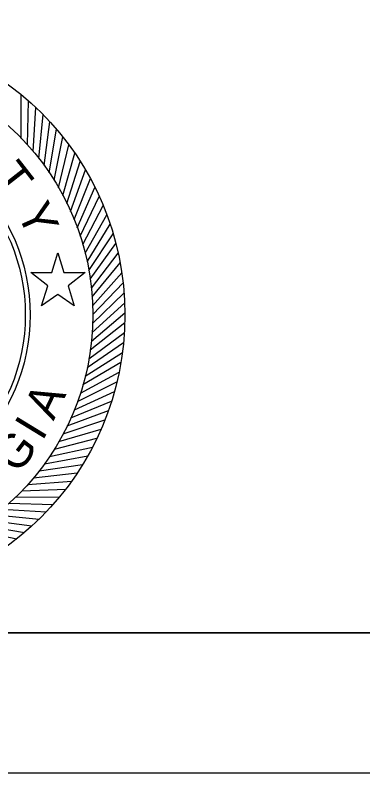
# Model space of a CAD drawing. Extents: x -0.03 to 1.42, y -0.24 to 1.05.
# Drawn here: x 0.7292 to 0.7809, y 0 to 0.1125 of the extents above; entities that cross this region are included whole.
import ezdxf

# ---------------------------------------------------------------- set-up
doc = ezdxf.new("R2010")
doc.units = 0
for name, color, linetype in [('SIGN_P_SM-Markings', 7, 'Continuous'), ('SIGN_P_SM-Pvmt-Marking-5-In-Skip-White-Line', 7, 'Continuous'), ('SIGN_P_SM-Pvmt-Marking-5-In-Skip-White-Text', 7, 'Continuous')]:
    doc.layers.add(name, color=color, linetype=linetype)

msp = doc.modelspace()

# ---------------------------------------------------------------- linework, layer by layer
at = {"layer": 'SIGN_P_SM-Markings'}
msp.add_line((0.73558, 0.07101), (0.73558, 0.07101), dxfattribs=at)
for points in [[(0.73015, 0.09419), (0.73011, 0.10073)], [(0.73105, 0.09323), (0.73124, 0.09976)], [(0.73191, 0.09224), (0.73233, 0.09876)], [(0.73274, 0.09122), (0.73274, 0.09122), (0.73338, 0.09772)], [(0.73353, 0.09017), (0.7344, 0.09665)], [(0.73429, 0.08909), (0.73539, 0.09554)], [(0.73501, 0.08799), (0.73633, 0.09439)], [(0.73569, 0.08686), (0.73569, 0.08686), (0.73723, 0.09322)], [(0.73633, 0.08572), (0.73809, 0.09201)], [(0.73692, 0.08454), (0.73891, 0.09077)], [(0.73748, 0.08335), (0.73748, 0.08335), (0.73968, 0.08951)], [(0.738, 0.08214), (0.74041, 0.08822)], [(0.73847, 0.08092), (0.74109, 0.0869)], [(0.7389, 0.07967), (0.74173, 0.08556)], [(0.73929, 0.07841), (0.74232, 0.0842)], [(0.73963, 0.07714), (0.74286, 0.08282)], [(0.73993, 0.07586), (0.74335, 0.08143)], [(0.74018, 0.07457), (0.7438, 0.08001)], [(0.74039, 0.07327), (0.74419, 0.07858)], [(0.73558, 0.07101), (0.73317, 0.06931), (0.73407, 0.07231), (0.73156, 0.07427), (0.73471, 0.07427), (0.73558, 0.07721)], [(0.73558, 0.07721), (0.73646, 0.07427), (0.73961, 0.07427), (0.73709, 0.07231), (0.73799, 0.06931), (0.73558, 0.07101)], [(0.74055, 0.07197), (0.74454, 0.07714)], [(0.74066, 0.07066), (0.74066, 0.07066), (0.74483, 0.07569)], [(0.74073, 0.06934), (0.74073, 0.06934), (0.74508, 0.07423)], [(0.74076, 0.06803), (0.74527, 0.07276)], [(0.74076, 0.06802), (0.74076, 0.06802), (0.74527, 0.07275)], [(0.74076, 0.06802), (0.74076, 0.06802), (0.74527, 0.07275)], [(0.74076, 0.06802), (0.74076, 0.06802), (0.74527, 0.07275)], [(0.74074, 0.0667), (0.74541, 0.07127)], [(0.74074, 0.0667), (0.74541, 0.07127)], [(0.74074, 0.0667), (0.74541, 0.07127)], [(0.74067, 0.06539), (0.7455, 0.06979)], [(0.74067, 0.06539), (0.7455, 0.06979)], [(0.74067, 0.06539), (0.7455, 0.06979)], [(0.74056, 0.06408), (0.74554, 0.06831)], [(0.7404, 0.06277), (0.74553, 0.06683)], [(0.7402, 0.06147), (0.74546, 0.06535)], [(0.73995, 0.06019), (0.73995, 0.06019), (0.74534, 0.06388)], [(0.73965, 0.05891), (0.74517, 0.06241)], [(0.73931, 0.05764), (0.74495, 0.06094)], [(0.73893, 0.05638), (0.74468, 0.05949)], [(0.7385, 0.05514), (0.74436, 0.05804)], [(0.73803, 0.05391), (0.73803, 0.05391), (0.74398, 0.0566)], [(0.73752, 0.0527), (0.74356, 0.05518)], [(0.73696, 0.05151), (0.73696, 0.05151), (0.74309, 0.05378)], [(0.73637, 0.05033), (0.74257, 0.05239)], [(0.73573, 0.04918), (0.742, 0.05102)], [(0.73506, 0.04805), (0.74139, 0.04967)], [(0.73434, 0.04695), (0.73434, 0.04695), (0.74072, 0.04835)], [(0.73359, 0.04587), (0.74002, 0.04704)], [(0.7328, 0.04482), (0.73926, 0.04577)], [(0.73197, 0.0438), (0.73847, 0.04452)], [(0.73111, 0.0428), (0.73763, 0.0433)], [(0.73021, 0.04184), (0.73021, 0.04184), (0.73674, 0.04211)], [(0.72928, 0.04091), (0.73582, 0.04095)], [(0.72832, 0.04001), (0.73486, 0.03982)], [(0.72631, 0.03832), (0.72631, 0.03832), (0.73281, 0.03767)], [(0.72733, 0.03915), (0.73385, 0.03873)], [(0.72526, 0.03752), (0.73174, 0.03665)], [(0.72308, 0.03605), (0.72948, 0.03473)], [(0.72418, 0.03677), (0.73063, 0.03567)]]:
    msp.add_lwpolyline(points, dxfattribs=at)
for radius in [0.04246, 0.03771, 0.02838, 0.02768]:
    msp.add_circle((0.70307, 0.06798), radius, dxfattribs=at)
at = {"layer": 'SIGN_P_SM-Pvmt-Marking-5-In-Skip-White-Line'}
msp.add_lwpolyline([(0.0208, 0.8959), (1.3959, 0.8959), (1.3959, 0.0208), (0.0208, 0.0208)], close=True, dxfattribs=at)
at = {"layer": 'SIGN_P_SM-Pvmt-Marking-5-In-Skip-White-Text'}
for points in [[(0, 0), (1.4167, 0), (1.4167, 0.9167), (0, 0.9167)], [(0.0208, 0.0208), (1.3959, 0.0208), (1.3959, 0.8959), (0.0208, 0.8959)]]:
    msp.add_lwpolyline(points, close=True, dxfattribs=at)

# ---------------------------------------------------------------- texts
at = {"layer": 'SIGN_P_SM-Markings'}
for s, rotation, p in [('T', 307.9835, (0.7257, 0.08826)), ('Y', 294.1715, (0.72944, 0.08326)), ('A', 64.5071, (0.73494, 0.05217)), ('I', 58.5867, (0.73324, 0.04914)), ('G', 52.6662, (0.72966, 0.04422))]:
    msp.add_text(s, height=0.00504, rotation=rotation, dxfattribs=at).set_placement(p)

doc.saveas('drawing.dxf')
